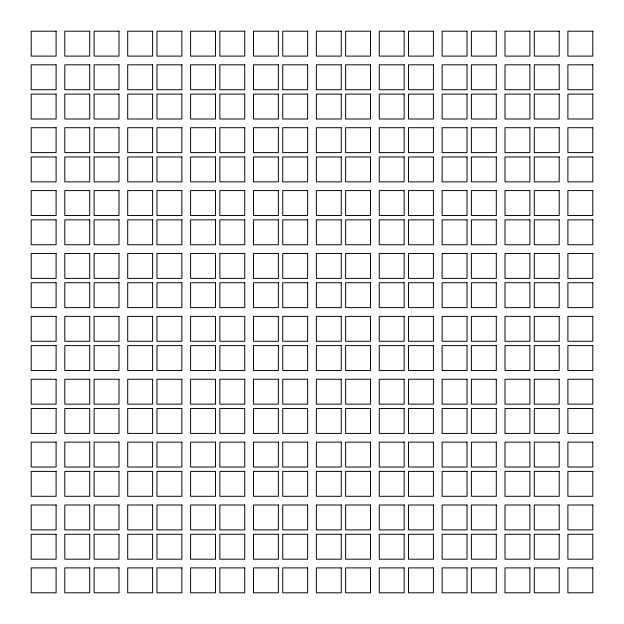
<?xml version="1.0" encoding="UTF-8"?>
<svg xmlns="http://www.w3.org/2000/svg" width="624" height="624" viewBox="0 0 624 624"><rect width="100%" height="100%" fill="white"/><g stroke="black" fill="none" stroke-linecap="round" stroke-linejoin="round"><path stroke-width="0.94" d="M56.105 31.2L31.2 31.2L31.2 56.105L56.105 56.105L56.105 31.2M89.723 31.2L64.818 31.2L64.818 56.105L89.723 56.105L89.723 31.2M118.989 31.2L94.084 31.2L94.084 56.105L118.989 56.105L118.989 31.2M152.607 31.2L127.709 31.2L127.709 56.105L152.607 56.105L152.607 31.2M181.873 31.2L156.967 31.2L156.967 56.105L181.873 56.105L181.873 31.2M215.491 31.2L190.593 31.2L190.593 56.105L215.491 56.105L215.491 31.2M244.756 31.2L219.851 31.2L219.851 56.105L244.756 56.105L244.756 31.2M278.382 31.2L253.477 31.2L253.477 56.105L278.382 56.105L278.382 31.2M307.64 31.2L282.734 31.2L282.734 56.105L307.64 56.105L307.64 31.2M341.266 31.2L316.36 31.2L316.36 56.105L341.266 56.105L341.266 31.2M370.523 31.2L345.618 31.2L345.618 56.105L370.523 56.105L370.523 31.2M404.149 31.2L379.244 31.2L379.244 56.105L404.149 56.105L404.149 31.2M433.407 31.2L408.509 31.2L408.509 56.105L433.407 56.105L433.407 31.2M467.033 31.2L442.127 31.2L442.127 56.105L467.033 56.105L467.033 31.2M496.291 31.2L471.393 31.2L471.393 56.105L496.291 56.105L496.291 31.2M529.916 31.2L505.011 31.2L505.011 56.105L529.916 56.105L529.916 31.2M559.182 31.2L534.277 31.2L534.277 56.105L559.182 56.105L559.182 31.2M592.8 31.2L567.895 31.2L567.895 56.105L592.8 56.105L592.8 31.2M56.105 64.818L31.2 64.818L31.2 89.723L56.105 89.723L56.105 64.818M89.723 64.818L64.818 64.818L64.818 89.723L89.723 89.723L89.723 64.818M118.989 64.818L94.084 64.818L94.084 89.723L118.989 89.723L118.989 64.818M152.607 64.818L127.709 64.818L127.709 89.723L152.607 89.723L152.607 64.818M181.873 64.818L156.967 64.818L156.967 89.723L181.873 89.723L181.873 64.818M215.491 64.818L190.593 64.818L190.593 89.723L215.491 89.723L215.491 64.818M244.756 64.818L219.851 64.818L219.851 89.723L244.756 89.723L244.756 64.818M278.382 64.818L253.477 64.818L253.477 89.723L278.382 89.723L278.382 64.818M307.64 64.818L282.734 64.818L282.734 89.723L307.64 89.723L307.64 64.818M341.266 64.818L316.36 64.818L316.36 89.723L341.266 89.723L341.266 64.818M370.523 64.818L345.618 64.818L345.618 89.723L370.523 89.723L370.523 64.818M404.149 64.818L379.244 64.818L379.244 89.723L404.149 89.723L404.149 64.818M433.407 64.818L408.509 64.818L408.509 89.723L433.407 89.723L433.407 64.818M467.033 64.818L442.127 64.818L442.127 89.723L467.033 89.723L467.033 64.818M496.291 64.818L471.393 64.818L471.393 89.723L496.291 89.723L496.291 64.818M529.916 64.818L505.011 64.818L505.011 89.723L529.916 89.723L529.916 64.818M559.182 64.818L534.277 64.818L534.277 89.723L559.182 89.723L559.182 64.818M592.8 64.818L567.895 64.818L567.895 89.723L592.8 89.723L592.8 64.818M56.105 94.084L31.2 94.084L31.2 118.989L56.105 118.989L56.105 94.084M89.723 94.084L64.818 94.084L64.818 118.989L89.723 118.989L89.723 94.084M118.989 94.084L94.084 94.084L94.084 118.989L118.989 118.989L118.989 94.084M152.607 94.084L127.709 94.084L127.709 118.989L152.607 118.989L152.607 94.084M181.873 94.084L156.967 94.084L156.967 118.989L181.873 118.989L181.873 94.084M215.491 94.084L190.593 94.084L190.593 118.989L215.491 118.989L215.491 94.084M244.756 94.084L219.851 94.084L219.851 118.989L244.756 118.989L244.756 94.084M278.382 94.084L253.477 94.084L253.477 118.989L278.382 118.989L278.382 94.084M307.64 94.084L282.734 94.084L282.734 118.989L307.64 118.989L307.64 94.084M341.266 94.084L316.36 94.084L316.36 118.989L341.266 118.989L341.266 94.084M370.523 94.084L345.618 94.084L345.618 118.989L370.523 118.989L370.523 94.084M404.149 94.084L379.244 94.084L379.244 118.989L404.149 118.989L404.149 94.084M433.407 94.084L408.509 94.084L408.509 118.989L433.407 118.989L433.407 94.084M467.033 94.084L442.127 94.084L442.127 118.989L467.033 118.989L467.033 94.084M496.291 94.084L471.393 94.084L471.393 118.989L496.291 118.989L496.291 94.084M529.916 94.084L505.011 94.084L505.011 118.989L529.916 118.989L529.916 94.084M559.182 94.084L534.277 94.084L534.277 118.989L559.182 118.989L559.182 94.084M592.8 94.084L567.895 94.084L567.895 118.989L592.8 118.989L592.8 94.084M56.105 127.709L31.2 127.709L31.2 152.607L56.105 152.607L56.105 127.709M89.723 127.709L64.818 127.709L64.818 152.607L89.723 152.607L89.723 127.709M118.989 127.709L94.084 127.709L94.084 152.607L118.989 152.607L118.989 127.709M152.607 127.709L127.709 127.709L127.709 152.607L152.607 152.607L152.607 127.709M181.873 127.709L156.967 127.709L156.967 152.607L181.873 152.607L181.873 127.709M215.491 127.709L190.593 127.709L190.593 152.607L215.491 152.607L215.491 127.709M244.756 127.709L219.851 127.709L219.851 152.607L244.756 152.607L244.756 127.709M278.382 127.709L253.477 127.709L253.477 152.607L278.382 152.607L278.382 127.709M307.64 127.709L282.734 127.709L282.734 152.607L307.64 152.607L307.64 127.709M341.266 127.709L316.36 127.709L316.36 152.607L341.266 152.607L341.266 127.709M370.523 127.709L345.618 127.709L345.618 152.607L370.523 152.607L370.523 127.709M404.149 127.709L379.244 127.709L379.244 152.607L404.149 152.607L404.149 127.709M433.407 127.709L408.509 127.709L408.509 152.607L433.407 152.607L433.407 127.709M467.033 127.709L442.127 127.709L442.127 152.607L467.033 152.607L467.033 127.709M496.291 127.709L471.393 127.709L471.393 152.607L496.291 152.607L496.291 127.709M529.916 127.709L505.011 127.709L505.011 152.607L529.916 152.607L529.916 127.709M559.182 127.709L534.277 127.709L534.277 152.607L559.182 152.607L559.182 127.709M592.8 127.709L567.895 127.709L567.895 152.607L592.8 152.607L592.8 127.709M56.105 156.967L31.2 156.967L31.2 181.873L56.105 181.873L56.105 156.967M89.723 156.967L64.818 156.967L64.818 181.873L89.723 181.873L89.723 156.967M118.989 156.967L94.084 156.967L94.084 181.873L118.989 181.873L118.989 156.967M152.607 156.967L127.709 156.967L127.709 181.873L152.607 181.873L152.607 156.967M181.873 156.967L156.967 156.967L156.967 181.873L181.873 181.873L181.873 156.967M215.491 156.967L190.593 156.967L190.593 181.873L215.491 181.873L215.491 156.967M244.756 156.967L219.851 156.967L219.851 181.873L244.756 181.873L244.756 156.967M278.382 156.967L253.477 156.967L253.477 181.873L278.382 181.873L278.382 156.967M307.64 156.967L282.734 156.967L282.734 181.873L307.64 181.873L307.64 156.967M341.266 156.967L316.36 156.967L316.36 181.873L341.266 181.873L341.266 156.967M370.523 156.967L345.618 156.967L345.618 181.873L370.523 181.873L370.523 156.967M404.149 156.967L379.244 156.967L379.244 181.873L404.149 181.873L404.149 156.967M433.407 156.967L408.509 156.967L408.509 181.873L433.407 181.873L433.407 156.967M467.033 156.967L442.127 156.967L442.127 181.873L467.033 181.873L467.033 156.967M496.291 156.967L471.393 156.967L471.393 181.873L496.291 181.873L496.291 156.967M529.916 156.967L505.011 156.967L505.011 181.873L529.916 181.873L529.916 156.967M559.182 156.967L534.277 156.967L534.277 181.873L559.182 181.873L559.182 156.967M592.8 156.967L567.895 156.967L567.895 181.873L592.8 181.873L592.8 156.967M56.105 190.593L31.2 190.593L31.2 215.491L56.105 215.491L56.105 190.593M89.723 190.593L64.818 190.593L64.818 215.491L89.723 215.491L89.723 190.593M118.989 190.593L94.084 190.593L94.084 215.491L118.989 215.491L118.989 190.593M152.607 190.593L127.709 190.593L127.709 215.491L152.607 215.491L152.607 190.593M181.873 190.593L156.967 190.593L156.967 215.491L181.873 215.491L181.873 190.593M215.491 190.593L190.593 190.593L190.593 215.491L215.491 215.491L215.491 190.593M244.756 190.593L219.851 190.593L219.851 215.491L244.756 215.491L244.756 190.593M278.382 190.593L253.477 190.593L253.477 215.491L278.382 215.491L278.382 190.593M307.64 190.593L282.734 190.593L282.734 215.491L307.64 215.491L307.64 190.593M341.266 190.593L316.36 190.593L316.36 215.491L341.266 215.491L341.266 190.593M370.523 190.593L345.618 190.593L345.618 215.491L370.523 215.491L370.523 190.593M404.149 190.593L379.244 190.593L379.244 215.491L404.149 215.491L404.149 190.593M433.407 190.593L408.509 190.593L408.509 215.491L433.407 215.491L433.407 190.593M467.033 190.593L442.127 190.593L442.127 215.491L467.033 215.491L467.033 190.593M496.291 190.593L471.393 190.593L471.393 215.491L496.291 215.491L496.291 190.593M529.916 190.593L505.011 190.593L505.011 215.491L529.916 215.491L529.916 190.593M559.182 190.593L534.277 190.593L534.277 215.491L559.182 215.491L559.182 190.593M592.8 190.593L567.895 190.593L567.895 215.491L592.8 215.491L592.8 190.593M56.105 219.851L31.2 219.851L31.2 244.756L56.105 244.756L56.105 219.851M89.723 219.851L64.818 219.851L64.818 244.756L89.723 244.756L89.723 219.851M118.989 219.851L94.084 219.851L94.084 244.756L118.989 244.756L118.989 219.851M152.607 219.851L127.709 219.851L127.709 244.756L152.607 244.756L152.607 219.851M181.873 219.851L156.967 219.851L156.967 244.756L181.873 244.756L181.873 219.851M215.491 219.851L190.593 219.851L190.593 244.756L215.491 244.756L215.491 219.851M244.756 219.851L219.851 219.851L219.851 244.756L244.756 244.756L244.756 219.851M278.382 219.851L253.477 219.851L253.477 244.756L278.382 244.756L278.382 219.851M307.64 219.851L282.734 219.851L282.734 244.756L307.64 244.756L307.64 219.851M341.266 219.851L316.36 219.851L316.36 244.756L341.266 244.756L341.266 219.851M370.523 219.851L345.618 219.851L345.618 244.756L370.523 244.756L370.523 219.851M404.149 219.851L379.244 219.851L379.244 244.756L404.149 244.756L404.149 219.851M433.407 219.851L408.509 219.851L408.509 244.756L433.407 244.756L433.407 219.851M467.033 219.851L442.127 219.851L442.127 244.756L467.033 244.756L467.033 219.851M496.291 219.851L471.393 219.851L471.393 244.756L496.291 244.756L496.291 219.851M529.916 219.851L505.011 219.851L505.011 244.756L529.916 244.756L529.916 219.851M559.182 219.851L534.277 219.851L534.277 244.756L559.182 244.756L559.182 219.851M592.8 219.851L567.895 219.851L567.895 244.756L592.8 244.756L592.8 219.851M56.105 253.477L31.2 253.477L31.2 278.382L56.105 278.382L56.105 253.477M89.723 253.477L64.818 253.477L64.818 278.382L89.723 278.382L89.723 253.477M118.989 253.477L94.084 253.477L94.084 278.382L118.989 278.382L118.989 253.477M152.607 253.477L127.709 253.477L127.709 278.382L152.607 278.382L152.607 253.477M181.873 253.477L156.967 253.477L156.967 278.382L181.873 278.382L181.873 253.477M215.491 253.477L190.593 253.477L190.593 278.382L215.491 278.382L215.491 253.477M244.756 253.477L219.851 253.477L219.851 278.382L244.756 278.382L244.756 253.477M278.382 253.477L253.477 253.477L253.477 278.382L278.382 278.382L278.382 253.477M307.64 253.477L282.734 253.477L282.734 278.382L307.64 278.382L307.64 253.477M341.266 253.477L316.36 253.477L316.36 278.382L341.266 278.382L341.266 253.477M370.523 253.477L345.618 253.477L345.618 278.382L370.523 278.382L370.523 253.477M404.149 253.477L379.244 253.477L379.244 278.382L404.149 278.382L404.149 253.477M433.407 253.477L408.509 253.477L408.509 278.382L433.407 278.382L433.407 253.477M467.033 253.477L442.127 253.477L442.127 278.382L467.033 278.382L467.033 253.477M496.291 253.477L471.393 253.477L471.393 278.382L496.291 278.382L496.291 253.477M529.916 253.477L505.011 253.477L505.011 278.382L529.916 278.382L529.916 253.477M559.182 253.477L534.277 253.477L534.277 278.382L559.182 278.382L559.182 253.477M592.8 253.477L567.895 253.477L567.895 278.382L592.8 278.382L592.8 253.477M56.105 282.734L31.2 282.734L31.2 307.64L56.105 307.64L56.105 282.734M89.723 282.734L64.818 282.734L64.818 307.64L89.723 307.64L89.723 282.734M118.989 282.734L94.084 282.734L94.084 307.64L118.989 307.64L118.989 282.734M152.607 282.734L127.709 282.734L127.709 307.64L152.607 307.64L152.607 282.734M181.873 282.734L156.967 282.734L156.967 307.64L181.873 307.64L181.873 282.734M215.491 282.734L190.593 282.734L190.593 307.64L215.491 307.64L215.491 282.734M244.756 282.734L219.851 282.734L219.851 307.64L244.756 307.64L244.756 282.734M278.382 282.734L253.477 282.734L253.477 307.64L278.382 307.64L278.382 282.734M307.64 282.734L282.734 282.734L282.734 307.64L307.64 307.64L307.64 282.734M341.266 282.734L316.36 282.734L316.36 307.64L341.266 307.64L341.266 282.734M370.523 282.734L345.618 282.734L345.618 307.64L370.523 307.64L370.523 282.734M404.149 282.734L379.244 282.734L379.244 307.64L404.149 307.64L404.149 282.734M433.407 282.734L408.509 282.734L408.509 307.64L433.407 307.64L433.407 282.734M467.033 282.734L442.127 282.734L442.127 307.64L467.033 307.64L467.033 282.734M496.291 282.734L471.393 282.734L471.393 307.64L496.291 307.64L496.291 282.734M529.916 282.734L505.011 282.734L505.011 307.64L529.916 307.64L529.916 282.734M559.182 282.734L534.277 282.734L534.277 307.64L559.182 307.64L559.182 282.734M592.8 282.734L567.895 282.734L567.895 307.64L592.8 307.64L592.8 282.734M56.105 316.36L31.2 316.36L31.2 341.266L56.105 341.266L56.105 316.36M89.723 316.36L64.818 316.36L64.818 341.266L89.723 341.266L89.723 316.36M118.989 316.36L94.084 316.36L94.084 341.266L118.989 341.266L118.989 316.36M152.607 316.36L127.709 316.36L127.709 341.266L152.607 341.266L152.607 316.36M181.873 316.36L156.967 316.36L156.967 341.266L181.873 341.266L181.873 316.36M215.491 316.36L190.593 316.36L190.593 341.266L215.491 341.266L215.491 316.36M244.756 316.36L219.851 316.36L219.851 341.266L244.756 341.266L244.756 316.36M278.382 316.36L253.477 316.36L253.477 341.266L278.382 341.266L278.382 316.36M307.64 316.36L282.734 316.36L282.734 341.266L307.64 341.266L307.64 316.36M341.266 316.36L316.36 316.36L316.36 341.266L341.266 341.266L341.266 316.36M370.523 316.36L345.618 316.36L345.618 341.266L370.523 341.266L370.523 316.36M404.149 316.36L379.244 316.36L379.244 341.266L404.149 341.266L404.149 316.36M433.407 316.36L408.509 316.36L408.509 341.266L433.407 341.266L433.407 316.36M467.033 316.36L442.127 316.36L442.127 341.266L467.033 341.266L467.033 316.36M496.291 316.36L471.393 316.36L471.393 341.266L496.291 341.266L496.291 316.36M529.916 316.36L505.011 316.36L505.011 341.266L529.916 341.266L529.916 316.36M559.182 316.36L534.277 316.36L534.277 341.266L559.182 341.266L559.182 316.36M592.8 316.36L567.895 316.36L567.895 341.266L592.8 341.266L592.8 316.36M56.105 345.618L31.2 345.618L31.2 370.523L56.105 370.523L56.105 345.618M89.723 345.618L64.818 345.618L64.818 370.523L89.723 370.523L89.723 345.618M118.989 345.618L94.084 345.618L94.084 370.523L118.989 370.523L118.989 345.618M152.607 345.618L127.709 345.618L127.709 370.523L152.607 370.523L152.607 345.618M181.873 345.618L156.967 345.618L156.967 370.523L181.873 370.523L181.873 345.618M215.491 345.618L190.593 345.618L190.593 370.523L215.491 370.523L215.491 345.618M244.756 345.618L219.851 345.618L219.851 370.523L244.756 370.523L244.756 345.618M278.382 345.618L253.477 345.618L253.477 370.523L278.382 370.523L278.382 345.618M307.64 345.618L282.734 345.618L282.734 370.523L307.64 370.523L307.64 345.618M341.266 345.618L316.36 345.618L316.36 370.523L341.266 370.523L341.266 345.618M370.523 345.618L345.618 345.618L345.618 370.523L370.523 370.523L370.523 345.618M404.149 345.618L379.244 345.618L379.244 370.523L404.149 370.523L404.149 345.618M433.407 345.618L408.509 345.618L408.509 370.523L433.407 370.523L433.407 345.618M467.033 345.618L442.127 345.618L442.127 370.523L467.033 370.523L467.033 345.618M496.291 345.618L471.393 345.618L471.393 370.523L496.291 370.523L496.291 345.618M529.916 345.618L505.011 345.618L505.011 370.523L529.916 370.523L529.916 345.618M559.182 345.618L534.277 345.618L534.277 370.523L559.182 370.523L559.182 345.618M592.8 345.618L567.895 345.618L567.895 370.523L592.8 370.523L592.8 345.618M56.105 379.244L31.2 379.244L31.2 404.149L56.105 404.149L56.105 379.244M89.723 379.244L64.818 379.244L64.818 404.149L89.723 404.149L89.723 379.244M118.989 379.244L94.084 379.244L94.084 404.149L118.989 404.149L118.989 379.244M152.607 379.244L127.709 379.244L127.709 404.149L152.607 404.149L152.607 379.244M181.873 379.244L156.967 379.244L156.967 404.149L181.873 404.149L181.873 379.244M215.491 379.244L190.593 379.244L190.593 404.149L215.491 404.149L215.491 379.244M244.756 379.244L219.851 379.244L219.851 404.149L244.756 404.149L244.756 379.244M278.382 379.244L253.477 379.244L253.477 404.149L278.382 404.149L278.382 379.244M307.64 379.244L282.734 379.244L282.734 404.149L307.64 404.149L307.64 379.244M341.266 379.244L316.36 379.244L316.36 404.149L341.266 404.149L341.266 379.244M370.523 379.244L345.618 379.244L345.618 404.149L370.523 404.149L370.523 379.244M404.149 379.244L379.244 379.244L379.244 404.149L404.149 404.149L404.149 379.244M433.407 379.244L408.509 379.244L408.509 404.149L433.407 404.149L433.407 379.244M467.033 379.244L442.127 379.244L442.127 404.149L467.033 404.149L467.033 379.244M496.291 379.244L471.393 379.244L471.393 404.149L496.291 404.149L496.291 379.244M529.916 379.244L505.011 379.244L505.011 404.149L529.916 404.149L529.916 379.244M559.182 379.244L534.277 379.244L534.277 404.149L559.182 404.149L559.182 379.244M592.8 379.244L567.895 379.244L567.895 404.149L592.8 404.149L592.8 379.244M56.105 408.509L31.2 408.509L31.2 433.407L56.105 433.407L56.105 408.509M89.723 408.509L64.818 408.509L64.818 433.407L89.723 433.407L89.723 408.509M118.989 408.509L94.084 408.509L94.084 433.407L118.989 433.407L118.989 408.509M152.607 408.509L127.709 408.509L127.709 433.407L152.607 433.407L152.607 408.509M181.873 408.509L156.967 408.509L156.967 433.407L181.873 433.407L181.873 408.509M215.491 408.509L190.593 408.509L190.593 433.407L215.491 433.407L215.491 408.509M244.756 408.509L219.851 408.509L219.851 433.407L244.756 433.407L244.756 408.509M278.382 408.509L253.477 408.509L253.477 433.407L278.382 433.407L278.382 408.509M307.64 408.509L282.734 408.509L282.734 433.407L307.64 433.407L307.64 408.509M341.266 408.509L316.36 408.509L316.36 433.407L341.266 433.407L341.266 408.509M370.523 408.509L345.618 408.509L345.618 433.407L370.523 433.407L370.523 408.509M404.149 408.509L379.244 408.509L379.244 433.407L404.149 433.407L404.149 408.509M433.407 408.509L408.509 408.509L408.509 433.407L433.407 433.407L433.407 408.509M467.033 408.509L442.127 408.509L442.127 433.407L467.033 433.407L467.033 408.509M496.291 408.509L471.393 408.509L471.393 433.407L496.291 433.407L496.291 408.509M529.916 408.509L505.011 408.509L505.011 433.407L529.916 433.407L529.916 408.509M559.182 408.509L534.277 408.509L534.277 433.407L559.182 433.407L559.182 408.509M592.8 408.509L567.895 408.509L567.895 433.407L592.8 433.407L592.8 408.509M56.105 442.127L31.2 442.127L31.2 467.033L56.105 467.033L56.105 442.127M89.723 442.127L64.818 442.127L64.818 467.033L89.723 467.033L89.723 442.127M118.989 442.127L94.084 442.127L94.084 467.033L118.989 467.033L118.989 442.127M152.607 442.127L127.709 442.127L127.709 467.033L152.607 467.033L152.607 442.127M181.873 442.127L156.967 442.127L156.967 467.033L181.873 467.033L181.873 442.127M215.491 442.127L190.593 442.127L190.593 467.033L215.491 467.033L215.491 442.127M244.756 442.127L219.851 442.127L219.851 467.033L244.756 467.033L244.756 442.127M278.382 442.127L253.477 442.127L253.477 467.033L278.382 467.033L278.382 442.127M307.64 442.127L282.734 442.127L282.734 467.033L307.64 467.033L307.64 442.127M341.266 442.127L316.36 442.127L316.36 467.033L341.266 467.033L341.266 442.127M370.523 442.127L345.618 442.127L345.618 467.033L370.523 467.033L370.523 442.127M404.149 442.127L379.244 442.127L379.244 467.033L404.149 467.033L404.149 442.127M433.407 442.127L408.509 442.127L408.509 467.033L433.407 467.033L433.407 442.127M467.033 442.127L442.127 442.127L442.127 467.033L467.033 467.033L467.033 442.127M496.291 442.127L471.393 442.127L471.393 467.033L496.291 467.033L496.291 442.127M529.916 442.127L505.011 442.127L505.011 467.033L529.916 467.033L529.916 442.127M559.182 442.127L534.277 442.127L534.277 467.033L559.182 467.033L559.182 442.127M592.8 442.127L567.895 442.127L567.895 467.033L592.8 467.033L592.8 442.127M56.105 471.393L31.2 471.393L31.2 496.291L56.105 496.291L56.105 471.393M89.723 471.393L64.818 471.393L64.818 496.291L89.723 496.291L89.723 471.393M118.989 471.393L94.084 471.393L94.084 496.291L118.989 496.291L118.989 471.393M152.607 471.393L127.709 471.393L127.709 496.291L152.607 496.291L152.607 471.393M181.873 471.393L156.967 471.393L156.967 496.291L181.873 496.291L181.873 471.393M215.491 471.393L190.593 471.393L190.593 496.291L215.491 496.291L215.491 471.393M244.756 471.393L219.851 471.393L219.851 496.291L244.756 496.291L244.756 471.393M278.382 471.393L253.477 471.393L253.477 496.291L278.382 496.291L278.382 471.393M307.64 471.393L282.734 471.393L282.734 496.291L307.64 496.291L307.64 471.393M341.266 471.393L316.36 471.393L316.36 496.291L341.266 496.291L341.266 471.393M370.523 471.393L345.618 471.393L345.618 496.291L370.523 496.291L370.523 471.393M404.149 471.393L379.244 471.393L379.244 496.291L404.149 496.291L404.149 471.393M433.407 471.393L408.509 471.393L408.509 496.291L433.407 496.291L433.407 471.393M467.033 471.393L442.127 471.393L442.127 496.291L467.033 496.291L467.033 471.393M496.291 471.393L471.393 471.393L471.393 496.291L496.291 496.291L496.291 471.393M529.916 471.393L505.011 471.393L505.011 496.291L529.916 496.291L529.916 471.393M559.182 471.393L534.277 471.393L534.277 496.291L559.182 496.291L559.182 471.393M592.8 471.393L567.895 471.393L567.895 496.291L592.8 496.291L592.8 471.393M56.105 505.011L31.2 505.011L31.2 529.916L56.105 529.916L56.105 505.011M89.723 505.011L64.818 505.011L64.818 529.916L89.723 529.916L89.723 505.011M118.989 505.011L94.084 505.011L94.084 529.916L118.989 529.916L118.989 505.011M152.607 505.011L127.709 505.011L127.709 529.916L152.607 529.916L152.607 505.011M181.873 505.011L156.967 505.011L156.967 529.916L181.873 529.916L181.873 505.011M215.491 505.011L190.593 505.011L190.593 529.916L215.491 529.916L215.491 505.011M244.756 505.011L219.851 505.011L219.851 529.916L244.756 529.916L244.756 505.011M278.382 505.011L253.477 505.011L253.477 529.916L278.382 529.916L278.382 505.011M307.64 505.011L282.734 505.011L282.734 529.916L307.64 529.916L307.64 505.011M341.266 505.011L316.36 505.011L316.36 529.916L341.266 529.916L341.266 505.011M370.523 505.011L345.618 505.011L345.618 529.916L370.523 529.916L370.523 505.011M404.149 505.011L379.244 505.011L379.244 529.916L404.149 529.916L404.149 505.011M433.407 505.011L408.509 505.011L408.509 529.916L433.407 529.916L433.407 505.011M467.033 505.011L442.127 505.011L442.127 529.916L467.033 529.916L467.033 505.011M496.291 505.011L471.393 505.011L471.393 529.916L496.291 529.916L496.291 505.011M529.916 505.011L505.011 505.011L505.011 529.916L529.916 529.916L529.916 505.011M559.182 505.011L534.277 505.011L534.277 529.916L559.182 529.916L559.182 505.011M592.8 505.011L567.895 505.011L567.895 529.916L592.8 529.916L592.8 505.011M56.105 534.277L31.2 534.277L31.2 559.182L56.105 559.182L56.105 534.277M89.723 534.277L64.818 534.277L64.818 559.182L89.723 559.182L89.723 534.277M118.989 534.277L94.084 534.277L94.084 559.182L118.989 559.182L118.989 534.277M152.607 534.277L127.709 534.277L127.709 559.182L152.607 559.182L152.607 534.277M181.873 534.277L156.967 534.277L156.967 559.182L181.873 559.182L181.873 534.277M215.491 534.277L190.593 534.277L190.593 559.182L215.491 559.182L215.491 534.277M244.756 534.277L219.851 534.277L219.851 559.182L244.756 559.182L244.756 534.277M278.382 534.277L253.477 534.277L253.477 559.182L278.382 559.182L278.382 534.277M307.64 534.277L282.734 534.277L282.734 559.182L307.64 559.182L307.64 534.277M341.266 534.277L316.36 534.277L316.36 559.182L341.266 559.182L341.266 534.277M370.523 534.277L345.618 534.277L345.618 559.182L370.523 559.182L370.523 534.277M404.149 534.277L379.244 534.277L379.244 559.182L404.149 559.182L404.149 534.277M433.407 534.277L408.509 534.277L408.509 559.182L433.407 559.182L433.407 534.277M467.033 534.277L442.127 534.277L442.127 559.182L467.033 559.182L467.033 534.277M496.291 534.277L471.393 534.277L471.393 559.182L496.291 559.182L496.291 534.277M529.916 534.277L505.011 534.277L505.011 559.182L529.916 559.182L529.916 534.277M559.182 534.277L534.277 534.277L534.277 559.182L559.182 559.182L559.182 534.277M592.8 534.277L567.895 534.277L567.895 559.182L592.8 559.182L592.8 534.277M56.105 567.895L31.2 567.895L31.2 592.8L56.105 592.8L56.105 567.895M89.723 567.895L64.818 567.895L64.818 592.8L89.723 592.8L89.723 567.895M118.989 567.895L94.084 567.895L94.084 592.8L118.989 592.8L118.989 567.895M152.607 567.895L127.709 567.895L127.709 592.8L152.607 592.8L152.607 567.895M181.873 567.895L156.967 567.895L156.967 592.8L181.873 592.8L181.873 567.895M215.491 567.895L190.593 567.895L190.593 592.8L215.491 592.8L215.491 567.895M244.756 567.895L219.851 567.895L219.851 592.8L244.756 592.8L244.756 567.895M278.382 567.895L253.477 567.895L253.477 592.8L278.382 592.8L278.382 567.895M307.64 567.895L282.734 567.895L282.734 592.8L307.64 592.8L307.64 567.895M341.266 567.895L316.36 567.895L316.36 592.8L341.266 592.8L341.266 567.895M370.523 567.895L345.618 567.895L345.618 592.8L370.523 592.8L370.523 567.895M404.149 567.895L379.244 567.895L379.244 592.8L404.149 592.8L404.149 567.895M433.407 567.895L408.509 567.895L408.509 592.8L433.407 592.8L433.407 567.895M467.033 567.895L442.127 567.895L442.127 592.8L467.033 592.8L467.033 567.895M496.291 567.895L471.393 567.895L471.393 592.8L496.291 592.8L496.291 567.895M529.916 567.895L505.011 567.895L505.011 592.8L529.916 592.8L529.916 567.895M559.182 567.895L534.277 567.895L534.277 592.8L559.182 592.8L559.182 567.895M592.8 567.895L567.895 567.895L567.895 592.8L592.8 592.8L592.8 567.895"/></g></svg>
